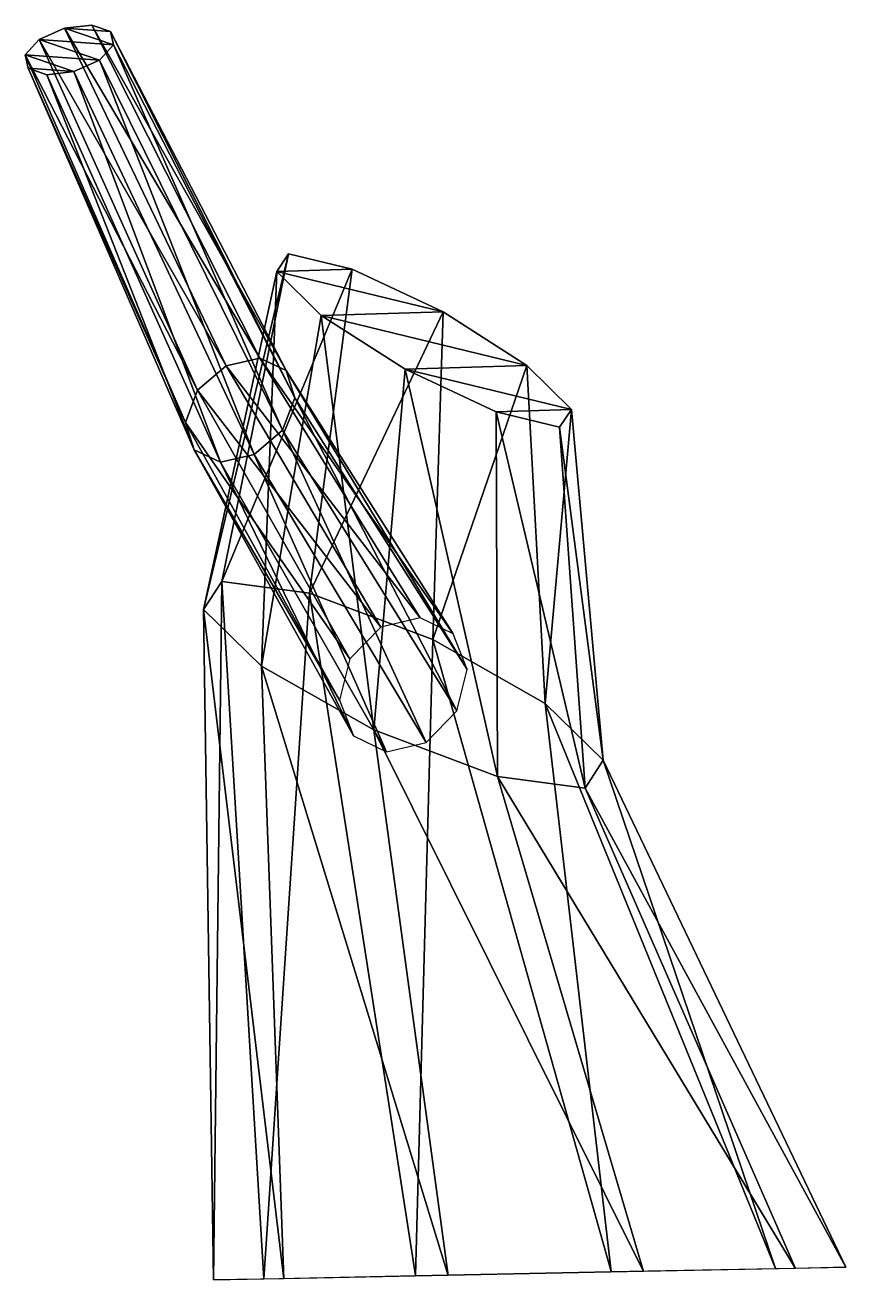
# Model space of a CAD drawing. Extents: x -75 to 49, y -1 to 187.
import ezdxf

# ---------------------------------------------------------------- set-up
doc = ezdxf.new("R2010")
doc.units = 0
doc.layers.add('bark', color=250, linetype='CONTINUOUS')

msp = doc.modelspace()

# ---------------------------------------------------------------- meshes
at = {"layer": 'bark'}
mesh = msp.add_polyface(dxfattribs=at)
corners = [(-20.29391, 78.296914, 1.644662), (-14.374144, 79.730572, -1.005382), (-9.751255, 84.464726, -1.58713), (-8.19103, 90.691089, 0.121626), (-10.289422, 96.031401, 3.468199), (-15.244917, 98.445846, 7.174312), (-21.164683, 97.012188, 9.824355), (-25.787571, 92.278034, 10.406103), (-27.347796, 86.051671, 8.697347), (-25.249404, 80.711359, 5.350775), (-45.219405, 121.779117, -36.640557), (-40.148652, 122.915775, -38.666195), (-35.886557, 126.601551, -38.430796), (-34.061095, 131.428605, -36.024273), (-35.369531, 135.553166, -32.365836), (-39.312086, 137.399792, -28.852885), (-44.382839, 136.263134, -26.827246), (-48.644934, 132.577357, -27.062646), (-50.470395, 127.750303, -29.469169), (-49.16196, 123.625742, -33.127605), (-71.282802, 179.945922, -52.091514), (-67.188977, 180.407796, -53.236748), (-63.36566, 182.11635, -52.025359), (-61.273229, 184.418973, -48.920058), (-61.710922, 186.436143, -45.106963), (-64.511553, 187.397368, -42.042547), (-68.605379, 186.935494, -40.897313), (-72.428695, 185.22694, -42.108701), (-74.521126, 182.924317, -45.214003), (-74.083434, 180.907147, -49.027098), (-22.197064, 81.588155, 31.057177), (-39.034846, 91.174963, 22.745629), (-47.749955, 99.690897, 7.430298), (-45.013517, 103.883161, -9.03888), (-31.870756, 102.150451, -20.371239), (-13.341762, 95.154605, -22.238204), (3.49602, 85.567797, -13.926656), (12.211129, 77.051863, 1.388675), (9.47469, 72.859599, 17.857853), (-3.66807, 74.592309, 29.190213), (-17.518659, 135.774533, 42.434201), (-30.081966, 143.817778, 35.83384), (-36.755391, 150.423677, 23.384377), (-34.989911, 153.068998, 9.841083), (-25.45988, 150.743321, 0.377037), (-11.805447, 144.334974, -1.392818), (0.75786, 136.291729, 5.207542), (7.431284, 129.685831, 17.657005), (5.665805, 127.040509, 31.200299), (-3.864226, 129.366186, 40.664345), (-11.044996, -0.294285, 46.807973), (-35.698296, -0.774464, 30.48734), (-46.268197, -0.958825, 2.521579), (-38.717358, -0.776946, -26.407339), (-15.929941, -0.298301, -45.249551), (13.390034, 0.294285, -46.807973), (38.043334, 0.774464, -30.48734), (48.613235, 0.958825, -2.521579), (41.062396, 0.776946, 26.407339), (18.274979, 0.298301, 45.249551)]
mesh.append_faces([[corners[k] for k in face] for face in [(0, 1, 11), (1, 2, 12), (2, 3, 13), (3, 4, 14), (4, 5, 15), (5, 6, 16), (6, 7, 17), (7, 8, 18), (8, 9, 19), (9, 0, 10), (10, 11, 21), (11, 12, 22), (12, 13, 23), (13, 14, 24), (14, 15, 25), (15, 16, 26), (16, 17, 27), (17, 18, 28), (18, 19, 29), (19, 10, 20), (55, 56, 36), (56, 57, 37), (57, 58, 38), (58, 59, 39), (59, 50, 30), (30, 31, 41), (31, 32, 42), (32, 33, 43), (33, 34, 44), (34, 35, 45), (35, 36, 46), (36, 37, 47), (37, 38, 48), (38, 39, 49), (39, 30, 40), (47, 48, 49), (47, 49, 40), (46, 40, 41), (45, 41, 42), (42, 43, 44), (50, 51, 31), (51, 52, 32), (52, 53, 33), (53, 54, 34), (54, 55, 35), (23, 24, 26), (22, 23, 27), (24, 25, 26), (28, 29, 21), (29, 20, 21), (0, 11, 10), (1, 12, 11), (2, 13, 12), (3, 14, 13), (4, 15, 14), (5, 16, 15), (6, 17, 16), (7, 18, 17), (8, 19, 18), (9, 10, 19), (10, 21, 20), (11, 22, 21), (12, 23, 22), (13, 24, 23), (14, 25, 24), (15, 26, 25), (16, 27, 26), (17, 28, 27), (18, 29, 28), (19, 20, 29), (55, 36, 35), (56, 37, 36), (57, 38, 37), (58, 39, 38), (59, 30, 39), (30, 41, 40), (31, 42, 41), (32, 43, 42), (33, 44, 43), (34, 45, 44), (35, 46, 45), (36, 47, 46), (37, 48, 47), (38, 49, 48), (39, 40, 49), (47, 40, 46), (46, 41, 45), (45, 42, 44), (50, 31, 30), (51, 32, 31), (52, 33, 32), (53, 34, 33), (54, 35, 34), (23, 26, 27), (22, 27, 28), (28, 21, 22)]])

doc.saveas('drawing.dxf')
